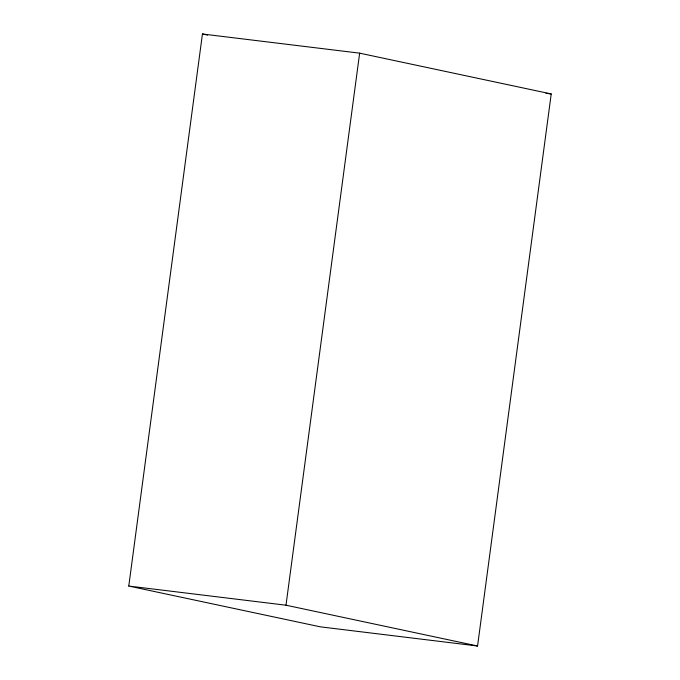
<?xml version="1.0" encoding="UTF-8"?>
<svg xmlns="http://www.w3.org/2000/svg" width="680" height="680" viewBox="0 0 680 680"><rect width="100%" height="100%" fill="white"/><g stroke="black" fill="none" stroke-linecap="round" stroke-linejoin="round"><path stroke-width="1.02" d="M128.775 586.058L202.436 34L359.644 53.159L551.225 93.942L477.564 646L320.356 626.841L128.775 586.058L285.991 605.208L477.564 646M285.991 605.208L359.644 53.159M545.981 93.304L551.225 93.942M202.436 34L207.612 35.105"/></g></svg>
